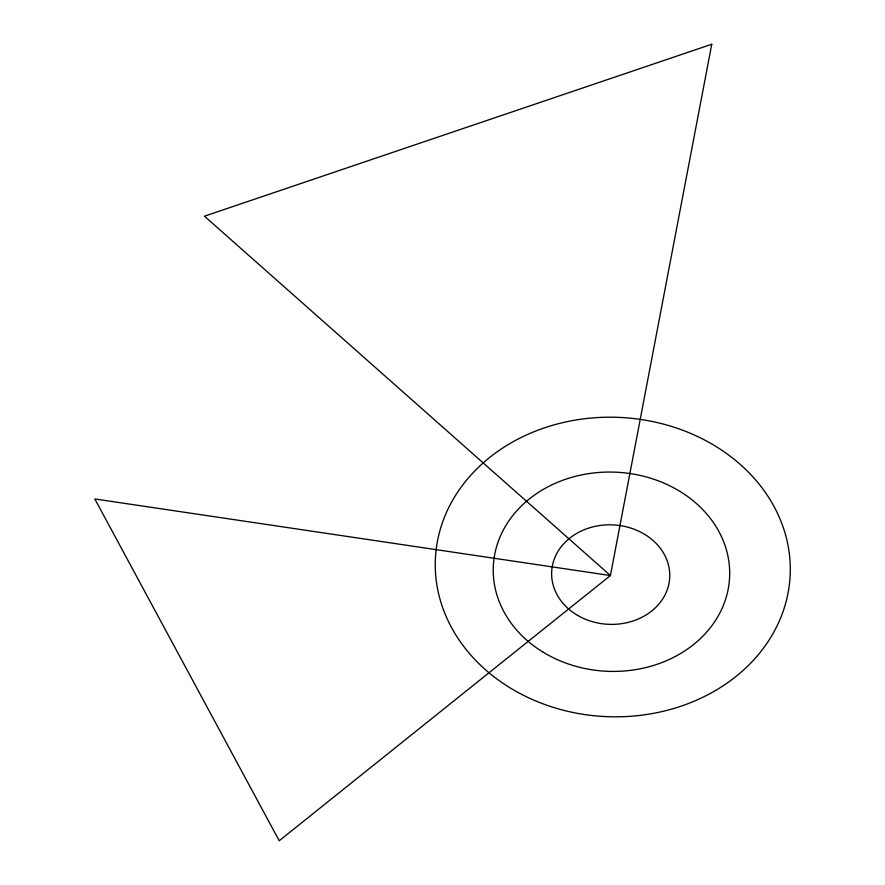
<?xml version="1.0" encoding="UTF-8"?>
<svg xmlns="http://www.w3.org/2000/svg" width="885" height="885" viewBox="0 0 885 885"><rect width="100%" height="100%" fill="white"/><g stroke="black" fill="none" stroke-linecap="round" stroke-linejoin="round"><path stroke-width="1.33" d="M711.761 44.25L610.429 575.538L279.217 840.75L94.806 498.952L610.429 575.538L204.457 216.194L711.761 44.25M518.112 692.49A177.575 149.753 2.6 0 0 790.161 575.073A177.575 149.753 2.6 0 0 530.026 433.396A177.575 149.753 2.6 0 0 518.112 692.49M543.268 652.267A118.269 99.64 2.6 0 0 729.207 582.385A118.269 99.64 2.6 0 0 561.92 480.588A118.269 99.64 2.6 0 0 543.268 652.267M577.562 615.363A59.096 49.77 2.7 0 0 669.613 578.945A59.096 49.77 2.7 0 0 584.885 529.462A59.096 49.77 2.7 0 0 577.562 615.363"/></g></svg>
